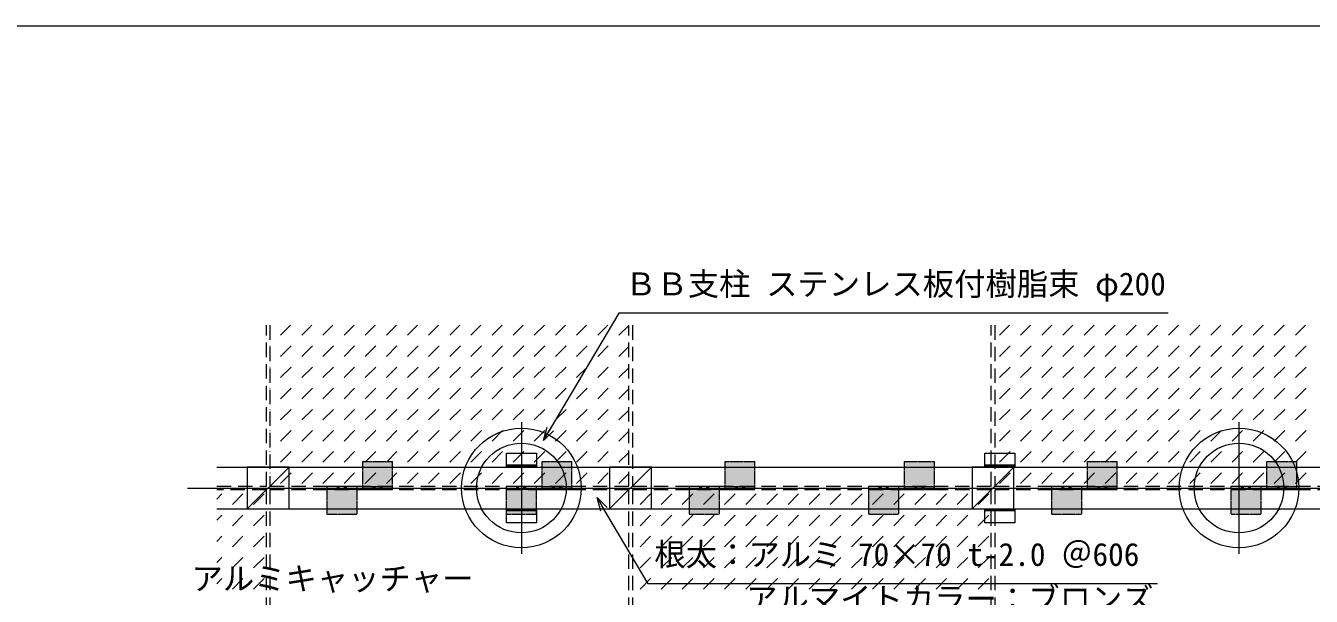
# Model space of a CAD drawing. Units: millimetres, scale not verified. Extents: x -4007 to 4007, y -2741 to 2832.
# Drawn here: x -12 to 2138, y 1879 to 2832 of the extents above; entities that cross this region are included whole.
import ezdxf
from ezdxf.enums import TextEntityAlignment as Align

# ---------------------------------------------------------------- set-up
doc = ezdxf.new("R2010")
doc.units = ezdxf.units.MM
doc.header["$LTSCALE"] = 20
doc.linetypes.add('DASHED1', pattern=[1.8, 1.2, -0.6])
for name, color, linetype, lineweight in [('0-0_0-A01-枠A', 4, 'Continuous', 9), ('0-5_0', 7, 'Continuous', 9), ('0-8_A-B03-文字_書込_小', 7, 'Continuous', 9), ('0-9_A-E01-仕上太線', 5, 'Continuous', 9), ('0-A_0-A08-芯_他', 4, 'Continuous', 9), ('0-B_A-D08-下地_根太', 3, 'Continuous', 9), ('0-C_A-D09-金物_鋼材', 1, 'Continuous', 9), ('1-6_SUNPO_s', 4, 'Continuous', 9)]:
    doc.layers.add(name, color=color, linetype=linetype, lineweight=lineweight)
doc.layers.add('0-D_A-D08-下地_束', color=7, linetype='Continuous')
doc.layers.add('1-5_A-C04-見上げ_見え隠れ線', color=7, linetype='Continuous')
doc.styles.add('ＭＳ ゴシック', font='')
doc.styles.get('ＭＳ ゴシック').set_extended_font_data('MS Gothic')

# ---------------------------------------------------------------- blocks, each defined once
blk = doc.blocks.new('waku')
at = {"layer": '0-0_0-A01-枠A'}
blk.add_line((396.67, 11513.33), (16423.33, 11513.33), dxfattribs=at)
blk = doc.blocks.new('アルミ束\u300070')
at = {"layer": '0-5_0'}
for p, q in [((-765, 500), (-765, -500)), ((-725, 500), (-725, -500)), ((725, 500), (725, -500)), ((765, 500), (765, -500))]:
    blk.add_line(p, q, dxfattribs=at)
for points in [[(-700, -500), (-1165, -500), (-1165, 500), (-700, 500)], [(700, 500), (1165, 500), (1165, -500), (700, -500)]]:
    blk.add_lwpolyline(points, dxfattribs=at)
blk = doc.blocks.new('プレートB-P')
at = {"layer": '0-5_0', "color": 4, "linetype": 'DASHED1'}
for p, q in [((-888, -500), (-888, 500)), ((-52, 500), (-888, 500)), ((-52, -500), (-888, -500))]:
    blk.add_line(p, q, dxfattribs=at)
at = {"layer": '0-5_0'}
for p, q in [((52, 500), (-52, 500)), ((52, -500), (52, 500))]:
    blk.add_line(p, q, dxfattribs=at)
blk.add_lwpolyline([(52, -500), (-52, -500), (-52, 500)], dxfattribs=at)
for centre in [(0, 120), (0, -120)]:
    blk.add_circle(centre, 36, dxfattribs=at)
at = {"layer": '0-5_0', "color": 4}
blk.add_solid([(-52, 500), (-52, -500), (-888, 500), (-888, -500)], dxfattribs=at)
blk = doc.blocks.new('G$CCEAFE53F')
at = {"layer": '0-5_0'}
for radius in [2000, 1500]:
    blk.add_circle((0, 0), radius, dxfattribs=at)
at = {"layer": '0-A_0-A08-芯_他'}
for p, q in [((0, 2200), (0, -2200)), ((-2200, 0), (2200, 0))]:
    blk.add_line(p, q, dxfattribs=at)
blk = doc.blocks.new('EPDM 70x70')
at = {"layer": '0-5_0'}
blk.add_line((-700, 700), (700, -700), dxfattribs=at)
blk.add_lwpolyline([(700, 700), (-700, 700), (-700, -700), (700, -700)], close=True, dxfattribs=at)
blk = doc.blocks.new('_Open30')
at = {"layer": '1-6_SUNPO_s'}
blk.add_line((0, 0), (-20, 0), dxfattribs=at)
blk.add_lwpolyline([(-20, 5.36), (0, 0), (-20, -5.36)], dxfattribs=at)

msp = doc.modelspace()

# ---------------------------------------------------------------- linework, layer by layer
at = {"layer": '0-8_A-B03-文字_書込_小'}
for points in [[(1898.6, 2351.77), (980.19, 2351.77), (861.58, 2151.67)], [(1880.87, 1899.64), (1028.97, 1899.64), (951.31, 2030.66)]]:
    msp.add_lwpolyline(points, dxfattribs=at)
at = {"layer": '0-9_A-E01-仕上太線'}
for p, q in [((414.48, 2314.83), (431.21, 2331.56)), ((449.83, 2314.83), (466.56, 2331.56)), ((485.19, 2314.83), (501.92, 2331.56)), ((520.54, 2314.83), (537.27, 2331.56)), ((555.9, 2314.83), (572.63, 2331.56)), ((591.25, 2314.83), (607.98, 2331.56)), ((626.61, 2314.83), (643.34, 2331.56)), ((661.96, 2314.83), (678.69, 2331.56)), ((697.32, 2314.83), (714.05, 2331.56)), ((732.67, 2314.83), (749.4, 2331.56)), ((768.03, 2314.83), (784.76, 2331.56)), ((803.38, 2314.83), (820.12, 2331.56)), ((838.74, 2314.83), (855.47, 2331.56)), ((874.1, 2314.83), (890.83, 2331.56)), ((909.45, 2314.83), (926.18, 2331.56)), ((944.81, 2314.83), (961.54, 2331.56)), ((980.16, 2314.83), (996.67, 2331.34)), ((1616.56, 2314.83), (1633.29, 2331.56)), ((1651.91, 2314.83), (1668.64, 2331.56)), ((1687.27, 2314.83), (1704, 2331.56)), ((1722.62, 2314.83), (1739.35, 2331.56)), ((1757.98, 2314.83), (1774.71, 2331.56)), ((1793.33, 2314.83), (1810.07, 2331.56)), ((1828.69, 2314.83), (1845.42, 2331.56)), ((1864.04, 2314.83), (1880.78, 2331.56)), ((1899.4, 2314.83), (1916.13, 2331.56)), ((1934.76, 2314.83), (1951.49, 2331.56)), ((1970.11, 2314.83), (1986.84, 2331.56)), ((2005.47, 2314.83), (2022.2, 2331.56)), ((2040.82, 2314.83), (2057.55, 2331.56)), ((2076.18, 2314.83), (2092.91, 2331.56)), ((2111.53, 2314.83), (2128.26, 2331.56)), ((396.67, 2297.02), (396.8, 2297.16)), ((414.48, 2279.48), (432.15, 2297.16)), ((449.83, 2279.48), (467.51, 2297.16)), ((485.19, 2279.48), (502.86, 2297.16)), ((520.54, 2279.48), (538.22, 2297.16)), ((555.9, 2279.48), (573.58, 2297.16)), ((591.25, 2279.48), (608.93, 2297.16)), ((626.61, 2279.48), (644.29, 2297.16)), ((661.96, 2279.48), (679.64, 2297.16)), ((697.32, 2279.48), (715, 2297.16)), ((732.67, 2279.48), (750.35, 2297.16)), ((768.03, 2279.48), (785.71, 2297.16)), ((803.38, 2279.48), (821.06, 2297.16)), ((838.74, 2279.48), (856.42, 2297.16)), ((874.1, 2279.48), (891.77, 2297.16)), ((909.45, 2279.48), (927.13, 2297.16)), ((944.81, 2279.48), (962.48, 2297.16)), ((980.16, 2279.48), (996.67, 2295.98)), ((1616.56, 2279.48), (1634.24, 2297.16)), ((1651.91, 2279.48), (1669.59, 2297.16)), ((1687.27, 2279.48), (1704.95, 2297.16)), ((1722.62, 2279.48), (1740.3, 2297.16)), ((1757.98, 2279.48), (1775.66, 2297.16)), ((1793.33, 2279.48), (1811.01, 2297.16)), ((1828.69, 2279.48), (1846.37, 2297.16)), ((1864.04, 2279.48), (1881.72, 2297.16)), ((1899.4, 2279.48), (1917.08, 2297.16)), ((1934.76, 2279.48), (1952.43, 2297.16)), ((1970.11, 2279.48), (1987.79, 2297.16)), ((2005.47, 2279.48), (2023.14, 2297.16)), ((2040.82, 2279.48), (2058.5, 2297.16)), ((2076.18, 2279.48), (2093.85, 2297.16)), ((2111.53, 2279.48), (2129.21, 2297.16)), ((396.67, 2261.67), (396.8, 2261.8)), ((414.48, 2244.12), (432.15, 2261.8)), ((449.83, 2244.12), (467.51, 2261.8)), ((485.19, 2244.12), (502.86, 2261.8)), ((520.54, 2244.12), (538.22, 2261.8)), ((555.9, 2244.12), (573.58, 2261.8)), ((591.25, 2244.12), (608.93, 2261.8)), ((626.61, 2244.12), (644.29, 2261.8)), ((661.96, 2244.12), (679.64, 2261.8)), ((697.32, 2244.12), (715, 2261.8)), ((732.67, 2244.12), (750.35, 2261.8)), ((768.03, 2244.12), (785.71, 2261.8)), ((803.38, 2244.12), (821.06, 2261.8)), ((838.74, 2244.12), (856.42, 2261.8)), ((874.1, 2244.12), (891.77, 2261.8)), ((909.45, 2244.12), (927.13, 2261.8)), ((944.81, 2244.12), (962.48, 2261.8)), ((980.16, 2244.12), (996.67, 2260.63)), ((1616.56, 2244.12), (1634.24, 2261.8)), ((1651.91, 2244.12), (1669.59, 2261.8)), ((1687.27, 2244.12), (1704.95, 2261.8)), ((1722.62, 2244.12), (1740.3, 2261.8)), ((1757.98, 2244.12), (1775.66, 2261.8)), ((1793.33, 2244.12), (1811.01, 2261.8)), ((1828.69, 2244.12), (1846.37, 2261.8)), ((1864.04, 2244.12), (1881.72, 2261.8)), ((1899.4, 2244.12), (1917.08, 2261.8)), ((1934.76, 2244.12), (1952.43, 2261.8)), ((1970.11, 2244.12), (1987.79, 2261.8)), ((2005.47, 2244.12), (2023.14, 2261.8)), ((2040.82, 2244.12), (2058.5, 2261.8)), ((2076.18, 2244.12), (2093.85, 2261.8)), ((2111.53, 2244.12), (2129.21, 2261.8)), ((396.67, 2226.31), (396.8, 2226.44)), ((414.48, 2208.77), (432.15, 2226.44)), ((449.83, 2208.77), (467.51, 2226.44)), ((485.19, 2208.77), (502.86, 2226.44)), ((520.54, 2208.77), (538.22, 2226.44)), ((555.9, 2208.77), (573.58, 2226.44)), ((591.25, 2208.77), (608.93, 2226.44)), ((626.61, 2208.77), (644.29, 2226.44)), ((661.96, 2208.77), (679.64, 2226.44)), ((697.32, 2208.77), (715, 2226.44)), ((732.67, 2208.77), (750.35, 2226.44)), ((768.03, 2208.77), (785.71, 2226.44)), ((803.38, 2208.77), (821.06, 2226.44)), ((838.74, 2208.77), (856.42, 2226.44)), ((874.1, 2208.77), (891.77, 2226.44)), ((909.45, 2208.77), (927.13, 2226.44)), ((944.81, 2208.77), (962.48, 2226.44)), ((980.16, 2208.77), (996.67, 2225.27)), ((1616.56, 2208.77), (1634.24, 2226.44)), ((1651.91, 2208.77), (1669.59, 2226.44)), ((1687.27, 2208.77), (1704.95, 2226.44)), ((1722.62, 2208.77), (1740.3, 2226.44)), ((1757.98, 2208.77), (1775.66, 2226.44)), ((1793.33, 2208.77), (1811.01, 2226.44)), ((1828.69, 2208.77), (1846.37, 2226.44)), ((1864.04, 2208.77), (1881.72, 2226.44)), ((1899.4, 2208.77), (1917.08, 2226.44)), ((1934.76, 2208.77), (1952.43, 2226.44)), ((1970.11, 2208.77), (1987.79, 2226.44)), ((2005.47, 2208.77), (2023.14, 2226.44)), ((2040.82, 2208.77), (2058.5, 2226.44)), ((2076.18, 2208.77), (2093.85, 2226.44)), ((2111.53, 2208.77), (2129.21, 2226.44)), ((396.67, 2190.96), (396.8, 2191.09)), ((414.48, 2173.41), (432.15, 2191.09)), ((449.83, 2173.41), (467.51, 2191.09)), ((485.19, 2173.41), (502.86, 2191.09)), ((520.54, 2173.41), (538.22, 2191.09)), ((555.9, 2173.41), (573.58, 2191.09)), ((591.25, 2173.41), (608.93, 2191.09)), ((626.61, 2173.41), (644.29, 2191.09)), ((661.96, 2173.41), (679.64, 2191.09)), ((697.32, 2173.41), (715, 2191.09)), ((732.67, 2173.41), (750.35, 2191.09)), ((768.03, 2173.41), (785.71, 2191.09)), ((803.38, 2173.41), (821.06, 2191.09)), ((838.74, 2173.41), (856.42, 2191.09)), ((874.1, 2173.41), (891.77, 2191.09)), ((909.45, 2173.41), (927.13, 2191.09)), ((944.81, 2173.41), (962.48, 2191.09)), ((980.16, 2173.41), (996.67, 2189.92)), ((1616.56, 2173.41), (1634.24, 2191.09)), ((1651.91, 2173.41), (1669.59, 2191.09)), ((1687.27, 2173.41), (1704.95, 2191.09)), ((1722.62, 2173.41), (1740.3, 2191.09)), ((1757.98, 2173.41), (1775.66, 2191.09)), ((1793.33, 2173.41), (1811.01, 2191.09)), ((1828.69, 2173.41), (1846.37, 2191.09)), ((1864.04, 2173.41), (1881.72, 2191.09)), ((1899.4, 2173.41), (1917.08, 2191.09)), ((1934.76, 2173.41), (1952.43, 2191.09)), ((1970.11, 2173.41), (1987.79, 2191.09)), ((2005.47, 2173.41), (2023.14, 2191.09)), ((2040.82, 2173.41), (2058.5, 2191.09)), ((2076.18, 2173.41), (2093.85, 2191.09)), ((2111.53, 2173.41), (2129.21, 2191.09)), ((396.67, 2155.6), (396.8, 2155.73)), ((414.48, 2138.06), (432.15, 2155.73)), ((449.83, 2138.06), (467.51, 2155.73)), ((485.19, 2138.06), (502.86, 2155.73)), ((520.54, 2138.06), (538.22, 2155.73)), ((555.9, 2138.06), (573.58, 2155.73)), ((591.25, 2138.06), (608.93, 2155.73)), ((626.61, 2138.06), (644.29, 2155.73)), ((661.96, 2138.06), (679.64, 2155.73)), ((697.32, 2138.06), (715, 2155.73)), ((732.67, 2138.06), (750.35, 2155.73)), ((768.03, 2138.06), (785.71, 2155.73)), ((803.38, 2138.06), (821.06, 2155.73)), ((838.74, 2138.06), (856.42, 2155.73)), ((874.1, 2138.06), (891.77, 2155.73)), ((909.45, 2138.06), (927.13, 2155.73)), ((944.81, 2138.06), (962.48, 2155.73)), ((980.16, 2138.06), (996.67, 2154.56)), ((1616.56, 2138.06), (1634.24, 2155.73)), ((1651.91, 2138.06), (1669.59, 2155.73)), ((1687.27, 2138.06), (1704.95, 2155.73)), ((1722.62, 2138.06), (1740.3, 2155.73)), ((1757.98, 2138.06), (1775.66, 2155.73)), ((1793.33, 2138.06), (1811.01, 2155.73)), ((1828.69, 2138.06), (1846.37, 2155.73)), ((1864.04, 2138.06), (1881.72, 2155.73)), ((1899.4, 2138.06), (1917.08, 2155.73)), ((1934.76, 2138.06), (1952.43, 2155.73)), ((1970.11, 2138.06), (1987.79, 2155.73)), ((2005.47, 2138.06), (2023.14, 2155.73)), ((2040.82, 2138.06), (2058.5, 2155.73)), ((2076.18, 2138.06), (2093.85, 2155.73)), ((2111.53, 2138.06), (2129.21, 2155.73)), ((396.67, 2120.25), (396.8, 2120.38)), ((414.48, 2102.7), (432.15, 2120.38)), ((449.83, 2102.7), (467.51, 2120.38)), ((485.19, 2102.7), (502.86, 2120.38)), ((520.54, 2102.7), (538.22, 2120.38)), ((555.9, 2102.7), (573.58, 2120.38)), ((591.25, 2102.7), (608.93, 2120.38)), ((626.61, 2102.7), (644.29, 2120.38)), ((661.96, 2102.7), (679.64, 2120.38)), ((697.32, 2102.7), (715, 2120.38)), ((732.67, 2102.7), (750.35, 2120.38)), ((768.03, 2102.7), (785.71, 2120.38)), ((803.38, 2102.7), (821.06, 2120.38)), ((838.74, 2102.7), (856.42, 2120.38)), ((874.1, 2102.7), (891.77, 2120.38)), ((909.45, 2102.7), (927.13, 2120.38)), ((944.81, 2102.7), (962.48, 2120.38)), ((980.16, 2102.7), (996.67, 2119.21)), ((1616.56, 2102.7), (1634.24, 2120.38)), ((1651.91, 2102.7), (1669.59, 2120.38)), ((1687.27, 2102.7), (1704.95, 2120.38)), ((1722.62, 2102.7), (1740.3, 2120.38)), ((1757.98, 2102.7), (1775.66, 2120.38)), ((1793.33, 2102.7), (1811.01, 2120.38)), ((1828.69, 2102.7), (1846.37, 2120.38)), ((1864.04, 2102.7), (1881.72, 2120.38)), ((1899.4, 2102.7), (1917.08, 2120.38)), ((1934.76, 2102.7), (1952.43, 2120.38)), ((1970.11, 2102.7), (1987.79, 2120.38)), ((2005.47, 2102.7), (2023.14, 2120.38)), ((2040.82, 2102.7), (2058.5, 2120.38)), ((2076.18, 2102.7), (2093.85, 2120.38)), ((2111.53, 2102.7), (2129.21, 2120.38)), ((396.67, 2084.89), (396.8, 2085.02)), ((414.48, 2067.35), (432.15, 2085.02)), ((449.83, 2067.35), (467.51, 2085.02)), ((485.19, 2067.35), (502.86, 2085.02)), ((520.54, 2067.35), (538.22, 2085.02)), ((555.9, 2067.35), (573.58, 2085.02)), ((591.25, 2067.35), (608.93, 2085.02)), ((626.61, 2067.35), (644.29, 2085.02)), ((661.96, 2067.35), (679.64, 2085.02)), ((697.32, 2067.35), (715, 2085.02)), ((732.67, 2067.35), (750.35, 2085.02)), ((768.03, 2067.35), (785.71, 2085.02)), ((803.38, 2067.35), (821.06, 2085.02)), ((838.74, 2067.35), (856.42, 2085.02)), ((874.1, 2067.35), (891.77, 2085.02)), ((909.45, 2067.35), (927.13, 2085.02)), ((944.81, 2067.35), (962.48, 2085.02)), ((980.16, 2067.35), (996.67, 2083.85)), ((1616.56, 2067.35), (1634.24, 2085.02)), ((1651.91, 2067.35), (1669.59, 2085.02)), ((1687.27, 2067.35), (1704.95, 2085.02)), ((1722.62, 2067.35), (1740.3, 2085.02)), ((1757.98, 2067.35), (1775.66, 2085.02)), ((1793.33, 2067.35), (1811.01, 2085.02)), ((1828.69, 2067.35), (1846.37, 2085.02)), ((1864.04, 2067.35), (1881.72, 2085.02)), ((1899.4, 2067.35), (1917.08, 2085.02)), ((1934.76, 2067.35), (1952.43, 2085.02)), ((1970.11, 2067.35), (1987.79, 2085.02)), ((2005.47, 2067.35), (2023.14, 2085.02)), ((2040.82, 2067.35), (2058.5, 2085.02)), ((2076.18, 2067.35), (2093.85, 2085.02)), ((2111.53, 2067.35), (2129.21, 2085.02)), ((307.53, 2041.03), (316.17, 2049.67)), ((333.85, 2031.99), (351.52, 2049.67)), ((369.2, 2031.99), (386.88, 2049.67)), ((1015.52, 2031.99), (1033.19, 2049.67)), ((1050.87, 2031.99), (1068.55, 2049.67)), ((1086.23, 2031.99), (1103.91, 2049.67)), ((1121.58, 2031.99), (1139.26, 2049.67)), ((1156.94, 2031.99), (1174.62, 2049.67)), ((1192.29, 2031.99), (1209.97, 2049.67)), ((1227.65, 2031.99), (1245.33, 2049.67)), ((1263, 2031.99), (1280.68, 2049.67)), ((1298.36, 2031.99), (1316.04, 2049.67)), ((1333.71, 2031.99), (1351.39, 2049.67)), ((1369.07, 2031.99), (1386.75, 2049.67)), ((1404.43, 2031.99), (1422.1, 2049.67)), ((1439.78, 2031.99), (1457.46, 2049.67)), ((1475.14, 2031.99), (1492.81, 2049.67)), ((1510.49, 2031.99), (1528.17, 2049.67)), ((1545.85, 2031.99), (1563.52, 2049.67)), ((1581.2, 2031.99), (1598.88, 2049.67)), ((307.53, 2005.67), (316.17, 2014.31)), ((333.85, 1996.64), (351.52, 2014.31)), ((369.2, 1996.64), (386.88, 2014.31)), ((1015.52, 1996.64), (1033.19, 2014.31)), ((1050.87, 1996.64), (1068.55, 2014.31)), ((1086.23, 1996.64), (1103.91, 2014.31)), ((1121.58, 1996.64), (1139.26, 2014.31)), ((1156.94, 1996.64), (1174.62, 2014.31)), ((1192.29, 1996.64), (1209.97, 2014.31)), ((1227.65, 1996.64), (1245.33, 2014.31)), ((1263, 1996.64), (1280.68, 2014.31)), ((1298.36, 1996.64), (1316.04, 2014.31)), ((1333.71, 1996.64), (1351.39, 2014.31)), ((1369.07, 1996.64), (1386.75, 2014.31)), ((1404.43, 1996.64), (1422.1, 2014.31)), ((1439.78, 1996.64), (1457.46, 2014.31)), ((1475.14, 1996.64), (1492.81, 2014.31)), ((1510.49, 1996.64), (1528.17, 2014.31)), ((1545.85, 1996.64), (1563.52, 2014.31)), ((1581.2, 1996.64), (1598.88, 2014.31)), ((307.53, 1970.32), (316.17, 1978.96)), ((333.85, 1961.28), (351.52, 1978.96)), ((369.2, 1961.28), (386.88, 1978.96)), ((1015.52, 1961.28), (1033.19, 1978.96)), ((1050.87, 1961.28), (1068.55, 1978.96)), ((1086.23, 1961.28), (1103.91, 1978.96)), ((1121.58, 1961.28), (1139.26, 1978.96)), ((1156.94, 1961.28), (1174.62, 1978.96)), ((1192.29, 1961.28), (1209.97, 1978.96)), ((1227.65, 1961.28), (1245.33, 1978.96)), ((1263, 1961.28), (1280.68, 1978.96)), ((1298.36, 1961.28), (1316.04, 1978.96)), ((1333.71, 1961.28), (1351.39, 1978.96)), ((1369.07, 1961.28), (1386.75, 1978.96)), ((1404.43, 1961.28), (1422.1, 1978.96)), ((1439.78, 1961.28), (1457.46, 1978.96)), ((1475.14, 1961.28), (1492.81, 1978.96)), ((1510.49, 1961.28), (1528.17, 1978.96)), ((1545.85, 1961.28), (1563.52, 1978.96)), ((1581.2, 1961.28), (1598.88, 1978.96)), ((307.53, 1934.96), (316.17, 1943.6)), ((333.85, 1925.92), (351.52, 1943.6)), ((369.2, 1925.92), (386.88, 1943.6)), ((1015.52, 1925.92), (1033.19, 1943.6)), ((1050.87, 1925.92), (1068.55, 1943.6)), ((1086.23, 1925.92), (1103.91, 1943.6)), ((1121.58, 1925.92), (1139.26, 1943.6)), ((1156.94, 1925.92), (1174.62, 1943.6)), ((1192.29, 1925.92), (1209.97, 1943.6)), ((1227.65, 1925.92), (1245.33, 1943.6)), ((1263, 1925.92), (1280.68, 1943.6)), ((1298.36, 1925.92), (1316.04, 1943.6)), ((1333.71, 1925.92), (1351.39, 1943.6)), ((1369.07, 1925.92), (1386.75, 1943.6)), ((1404.43, 1925.92), (1422.1, 1943.6)), ((1439.78, 1925.92), (1457.46, 1943.6)), ((1475.14, 1925.92), (1492.81, 1943.6)), ((1510.49, 1925.92), (1528.17, 1943.6)), ((1545.85, 1925.92), (1563.52, 1943.6)), ((1581.2, 1925.92), (1598.88, 1943.6)), ((307.53, 1899.6), (316.17, 1908.25)), ((333.85, 1890.57), (351.52, 1908.25)), ((369.2, 1890.57), (386.88, 1908.25)), ((1015.52, 1890.57), (1033.19, 1908.25)), ((1050.87, 1890.57), (1068.55, 1908.25)), ((1086.23, 1890.57), (1103.91, 1908.25)), ((1121.58, 1890.57), (1139.26, 1908.25)), ((1156.94, 1890.57), (1174.62, 1908.25)), ((1192.29, 1890.57), (1209.97, 1908.25)), ((1227.65, 1890.57), (1245.33, 1908.25)), ((1263, 1890.57), (1280.68, 1908.25)), ((1298.36, 1890.57), (1316.04, 1908.25)), ((1333.71, 1890.57), (1351.39, 1908.25)), ((1369.07, 1890.57), (1386.75, 1908.25)), ((1404.43, 1890.57), (1422.1, 1908.25)), ((1439.78, 1890.57), (1457.46, 1908.25)), ((1475.14, 1890.57), (1492.81, 1908.25)), ((1510.49, 1890.57), (1528.17, 1908.25)), ((1545.85, 1890.57), (1563.52, 1908.25)), ((1581.2, 1890.57), (1598.88, 1908.25))]:
    msp.add_line(p, q, dxfattribs=at)
at = {"layer": '0-9_A-E01-仕上太線', "linetype": 'DASHED1'}
for points in [[(307.53, 2062.56), (390.67, 2062.56), (390.67, 2331.56)], [(396.67, 2331.56), (396.67, 2062.56), (996.67, 2062.56), (996.67, 2331.56)], [(1002.67, 2331.56), (1002.67, 2062.56), (1602.67, 2062.56), (1602.67, 2331.56)], [(1608.67, 2331.56), (1608.67, 2062.56), (2208.67, 2062.56), (2208.67, 2331.56)], [(307.53, 1456.56), (390.67, 1456.56), (390.67, 2056.56), (307.53, 2056.56)]]:
    msp.add_lwpolyline(points, dxfattribs=at)
for points in [[(396.67, 1456.56), (996.67, 1456.56), (996.67, 2056.56), (396.67, 2056.56)], [(1002.67, 1456.56), (1602.67, 1456.56), (1602.67, 2056.56), (1002.67, 2056.56)], [(1608.67, 1456.56), (2208.67, 1456.56), (2208.67, 2056.56), (1608.67, 2056.56)]]:
    msp.add_lwpolyline(points, close=True, dxfattribs=at)
at = {"layer": '0-A_0-A08-芯_他'}
msp.add_line((258.67, 2059.56), (3558.67, 2059.56), dxfattribs=at)
at = {"layer": '0-B_A-D08-下地_根太'}
for p, q in [((307.53, 2094.56), (3420.67, 2094.56)), ((307.53, 2024.56), (3420.67, 2024.56))]:
    msp.add_line(p, q, dxfattribs=at)

# ---------------------------------------------------------------- block references
at = {"layer": '0-0_0-A01-枠A', "xscale": 0.5, "yscale": 0.5}
msp.add_blockref('waku', (-4205, -2924.31), dxfattribs=at)
at = {"layer": '0-8_A-B03-文字_書込_小', "xscale": 1.125, "yscale": 1.125}
for p, rotation in [((853.93, 2138.77), 239.34367), ((943.66, 2043.56), 120.65633)]:
    msp.add_blockref('_Open30', p, dxfattribs=dict(at, rotation=rotation))
at = {"layer": '0-C_A-D09-金物_鋼材', "xscale": 0.05, "yscale": 0.05}
for name, p, rotation in [('EPDM 70x70', (393.67, 2059.56), 90), ('プレートB-P', (576.67, 2059.56), 270), ('プレートB-P', (876.67, 2059.56), 270), ('EPDM 70x70', (999.67, 2059.56), 90), ('プレートB-P', (1182.67, 2059.56), 270), ('プレートB-P', (1482.67, 2059.56), 270), ('EPDM 70x70', (1605.67, 2059.56), 90), ('プレートB-P', (1788.67, 2059.56), 270), ('プレートB-P', (2088.67, 2059.56), 270), ('プレートB-P', (516.67, 2059.56), 90), ('プレートB-P', (816.67, 2059.56), 90), ('プレートB-P', (1122.67, 2059.56), 90), ('プレートB-P', (1422.67, 2059.56), 90), ('プレートB-P', (1728.67, 2059.56), 90), ('プレートB-P', (2028.67, 2059.56), 90)]:
    msp.add_blockref(name, p, dxfattribs=dict(at, rotation=rotation))
at = {"layer": '0-D_A-D08-下地_束', "xscale": 0.05, "yscale": 0.05, "rotation": 270}
for p in [(817.1, 2059.56), (1617.1, 2059.56)]:
    msp.add_blockref('アルミ束\u300070', p, dxfattribs=at)
at = {"layer": '1-5_A-C04-見上げ_見え隠れ線', "xscale": 0.05, "yscale": 0.05}
for p in [(817.1, 2059.56), (2017.1, 2059.56)]:
    msp.add_blockref('G$CCEAFE53F', p, dxfattribs=at)

# ---------------------------------------------------------------- texts
at = {"layer": '0-8_A-B03-文字_書込_小', "style": 'ＭＳ ゴシック'}
for s, p in [('ＢＢ支柱 ステンレス板付樹脂束 φ200', (990.63, 2370)), ('根太：アルミ 70×70 t-2.0 ＠606', (1039.41, 1917.87)), ('アルミキャッチャー', (265.45, 1877.53)), ('アルマイトカラー：ブロンズ', (1193.03, 1843.77))]:
    msp.add_text(s, height=38.42, dxfattribs=at).set_placement(p, align=Align.BOTTOM_LEFT)

doc.saveas('drawing.dxf')
